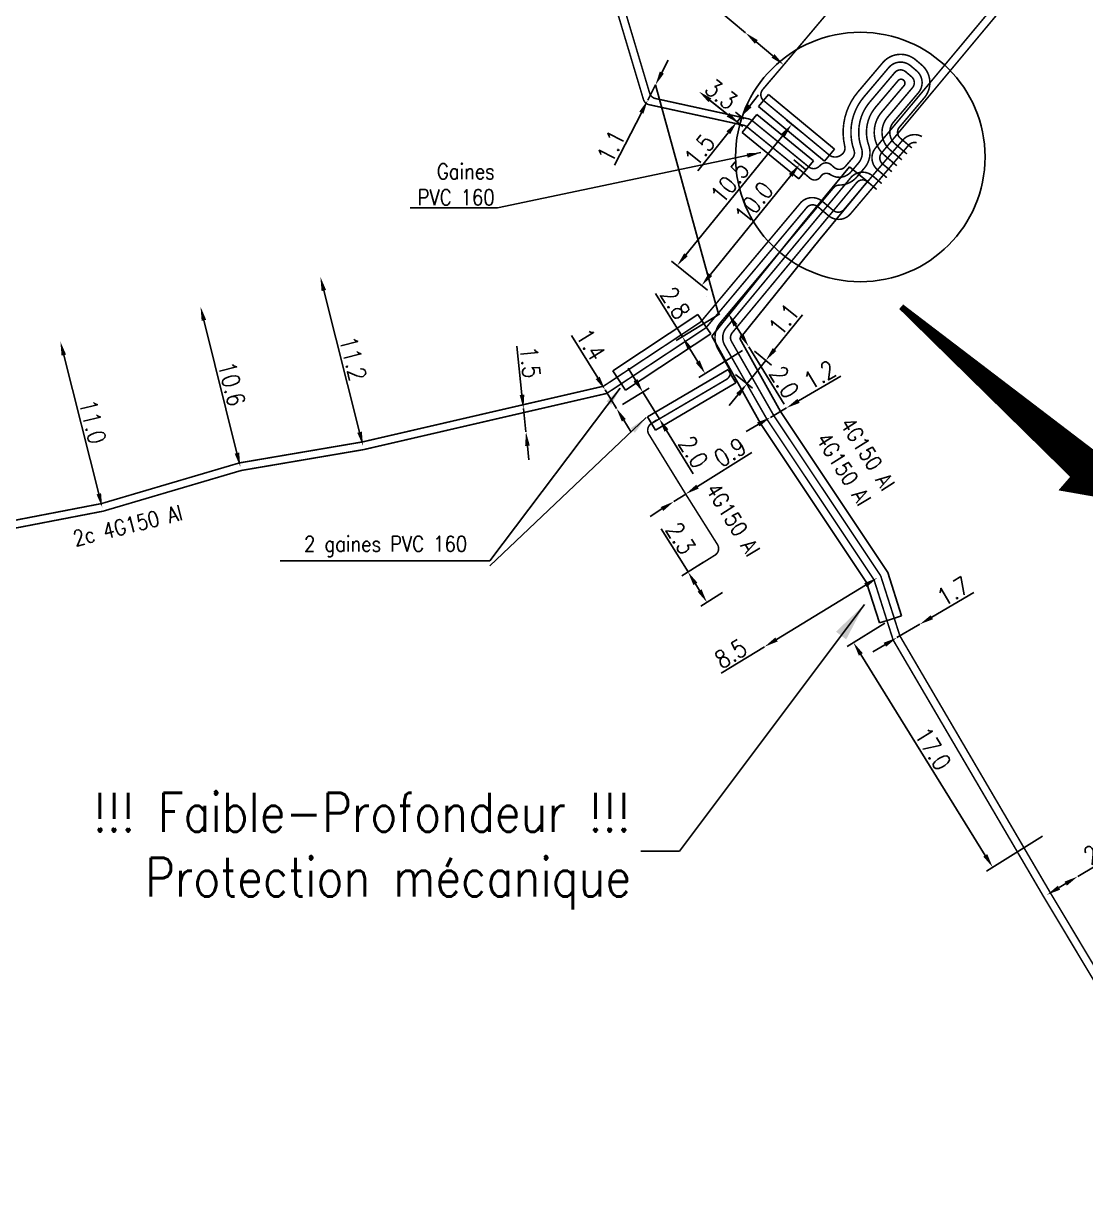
# Model space of a CAD drawing. Header units: millimetres. Extents: x 184011 to 185000, y 128010 to 128993.
# Drawn here: x 184695.4 to 184763.7, y 128281.6 to 128356.3 of the extents above; entities that cross this region are included whole.
import ezdxf
from ezdxf.enums import TextEntityAlignment as Align

# ---------------------------------------------------------------- set-up
doc = ezdxf.new("R2010")
doc.units = ezdxf.units.MM
doc.header["$PDMODE"] = 34
doc.linetypes.add('B_ST_Al', pattern=[2000, 1000, 1000])
doc.layers.get('DEFPOINTS').update_dxf_attribs({"linetype": 'CONTINUOUS'})
for name, color, linetype in [('B_100', 3, 'CONTINUOUS'), ('B_110', 1, 'CONTINUOUS'), ('B_400', 7, 'CONTINUOUS'), ('B_420', 7, 'CONTINUOUS'), ('B_900', 7, 'CONTINUOUS')]:
    doc.layers.add(name, color=color, linetype=linetype)
doc.styles.get("Standard").update_dxf_attribs({"font": 'romans.shx', "width": 0.85})
doc.dimstyles.get("Standard").update_dxf_attribs({"dimtxt": 1.5, "dimasz": 1.2, "dimexe": 0.625, "dimexo": 0.625, "dimgap": 0.25, "dimtad": 1, "dimdec": 1, "dimzin": 0, "dimdsep": 46, "dimtxsty": 'Standard', "dimcen": -0.5, "dimadec": 0, "dimazin": 0, "dimtfac": 1, "dimtdec": 1, "dimtmove": 0, "dimatfit": 3, "dimfxl": 0, "dimtolj": 1, "dimtzin": 0, "dimarcsym": 0})

# ---------------------------------------------------------------- blocks, each defined once
blk = doc.blocks.new('*D0')
at = {"layer": 'B_110', "color": 0, "linetype": 'Continuous', "lineweight": -2, "transparency": 16777216}
for p, q in [((184735.607, 128352.237), (184735.607, 128352.237)), ((184736.059, 128352.362), (184739.769, 128338.865)), ((184739.317, 128338.74), (184739.317, 128338.74)), ((184739.769, 128338.865), (184740.107, 128337.635))]:
    blk.add_line(p, q, dxfattribs=at)
at = {"layer": 'DEFPOINTS', "color": 0, "linetype": 'Continuous', "transparency": 16777216}
for p in [(184736.059, 128352.362), (184739.769, 128338.865), (184739.769, 128338.865)]:
    blk.add_point(p, dxfattribs=at)
blk = doc.blocks.new('_None')
blk = doc.blocks.new('*D1')
at = {"layer": 'B_100', "color": 0, "linetype": 'Continuous', "lineweight": -2, "transparency": 16777216}
blk.add_line((184740.732, 128350.446), (184739.558, 128351.381), dxfattribs=at)
at = {"layer": 'B_100', "color": 0, "linetype": 'Continuous', "transparency": 16777216}
for points in [[(184739.652, 128351.498), (184739.465, 128351.263), (184738.854, 128351.941)], [(184740.825, 128350.564), (184740.638, 128350.329), (184741.436, 128349.886)]]:
    blk.add_solid(points, dxfattribs=at)
at = {"layer": 'DEFPOINTS', "color": 0, "linetype": 'Continuous', "transparency": 16777216}
for p in [(184738.854, 128351.941), (184738.854, 128351.941), (184741.436, 128349.886)]:
    blk.add_point(p, dxfattribs=at)
at = {"layer": 'B_100', "color": 0, "linetype": 'Continuous', "transparency": 16777216, "insert": (184740.278, 128351.766), "char_height": 1.125, "attachment_point": 5, "rotation": 321.46724}
blk.add_mtext('\\A1;3.3', dxfattribs=at)
blk = doc.blocks.new('*D2')
at = {"layer": 'B_110', "color": 0, "linetype": 'Continuous', "lineweight": -2, "transparency": 16777216}
for p, q in [((184741.854, 128355.711), (184738.81, 128358.268)), ((184743.615, 128354.232), (184742.543, 128355.132))]:
    blk.add_line(p, q, dxfattribs=at)
at = {"layer": 'B_110', "color": 0, "linetype": 'Continuous', "transparency": 16777216}
for points in [[(184742.639, 128355.247), (184742.446, 128355.018), (184741.854, 128355.711)], [(184743.711, 128354.347), (184743.518, 128354.117), (184744.304, 128353.653)]]:
    blk.add_solid(points, dxfattribs=at)
at = {"layer": 'DEFPOINTS', "color": 0, "linetype": 'Continuous', "transparency": 16777216}
for p in [(184741.854, 128355.711), (184741.854, 128355.711), (184744.304, 128353.653)]:
    blk.add_point(p, dxfattribs=at)
at = {"layer": 'B_110', "color": 0, "linetype": 'Continuous', "transparency": 16777216, "insert": (184740.203, 128358.077), "char_height": 1.125, "attachment_point": 5, "rotation": 319.96776}
blk.add_mtext('\\A1;3.2', dxfattribs=at)
blk = doc.blocks.new('*D3')
at = {"layer": 'B_100', "color": 0, "linetype": 'Continuous', "lineweight": -2, "transparency": 16777216}
for p, q in [((184739.221, 128351.649), (184741.669, 128349.701)), ((184742.121, 128351.023), (184742.681, 128351.727)), ((184741.738, 128350.178), (184741.194, 128350.611)), ((184741.561, 128350.319), (184741.302, 128349.993)), ((184740.742, 128349.289), (184738.786, 128346.83))]:
    blk.add_line(p, q, dxfattribs=at)
at = {"layer": 'B_100', "color": 0, "linetype": 'Continuous', "transparency": 16777216}
for points in [[(184742.004, 128351.117), (184742.239, 128350.93), (184741.561, 128350.319)], [(184740.624, 128349.382), (184740.859, 128349.196), (184741.302, 128349.993)]]:
    blk.add_solid(points, dxfattribs=at)
at = {"layer": 'DEFPOINTS', "color": 0, "linetype": 'Continuous', "transparency": 16777216}
for p in [(184738.854, 128351.941), (184741.302, 128349.993), (184742.105, 128349.886)]:
    blk.add_point(p, dxfattribs=at)
at = {"layer": 'B_100', "color": 0, "linetype": 'Continuous', "transparency": 16777216, "insert": (184738.896, 128348.174), "char_height": 1.125, "attachment_point": 5, "rotation": 51.49672}
blk.add_mtext('\\A1;1.5', dxfattribs=at)
blk = doc.blocks.new('*D4')
at = {"layer": 'B_100', "color": 0, "linetype": 'Continuous', "lineweight": -2, "transparency": 16777216}
for p, q in [((184745.712, 128346.928), (184744.959, 128347.538)), ((184744.757, 128346.543), (184739.592, 128340.166)), ((184739.405, 128339.16), (184738.662, 128339.761))]:
    blk.add_line(p, q, dxfattribs=at)
at = {"layer": 'B_100', "color": 0, "linetype": 'Continuous', "transparency": 16777216}
for points in [[(184744.64, 128346.638), (184744.873, 128346.449), (184745.323, 128347.243)], [(184739.476, 128340.26), (184739.709, 128340.071), (184739.026, 128339.466)]]:
    blk.add_solid(points, dxfattribs=at)
at = {"layer": 'DEFPOINTS', "color": 0, "linetype": 'Continuous', "transparency": 16777216}
for p in [(184746.077, 128346.633), (184739.026, 128339.466), (184739.769, 128338.865)]:
    blk.add_point(p, dxfattribs=at)
at = {"layer": 'B_100', "color": 0, "linetype": 'Continuous', "transparency": 16777216, "insert": (184742.385, 128344.806), "char_height": 1.125, "attachment_point": 5, "rotation": 50.99971}
blk.add_mtext('\\A1;10.0', dxfattribs=at)
blk = doc.blocks.new('*D5')
at = {"layer": 'B_110', "color": 0, "linetype": 'Continuous', "lineweight": -2, "transparency": 16777216}
for p, q in [((184745.532, 128349.259), (184744.465, 128350.126)), ((184744.262, 128349.132), (184738.02, 128341.444)), ((184739.405, 128339.16), (184737.088, 128341.041))]:
    blk.add_line(p, q, dxfattribs=at)
at = {"layer": 'B_110', "color": 0, "linetype": 'Continuous', "transparency": 16777216}
for points in [[(184744.145, 128349.227), (184744.378, 128349.037), (184744.829, 128349.831)], [(184737.903, 128341.539), (184738.136, 128341.35), (184737.452, 128340.746)]]:
    blk.add_solid(points, dxfattribs=at)
at = {"layer": 'DEFPOINTS', "color": 0, "linetype": 'Continuous', "transparency": 16777216}
for p in [(184745.896, 128348.964), (184737.452, 128340.746), (184739.769, 128338.865)]:
    blk.add_point(p, dxfattribs=at)
at = {"layer": 'B_110', "color": 0, "linetype": 'Continuous', "transparency": 16777216, "insert": (184740.839, 128346.107), "char_height": 1.125, "attachment_point": 5, "rotation": 50.92438}
blk.add_mtext('\\A1;10.5', dxfattribs=at)
blk = doc.blocks.new('*D44')
at = {"layer": 'B_100', "color": 0, "linetype": 'Continuous', "lineweight": -2, "transparency": 16777216}
for p, q in [((184736.468, 128353.163), (184736.877, 128353.965)), ((184736.059, 128352.362), (184735.559, 128351.382)), ((184735.15, 128350.58), (184733.424, 128347.198))]:
    blk.add_line(p, q, dxfattribs=at)
at = {"layer": 'B_100', "color": 0, "linetype": 'Continuous', "transparency": 16777216}
for points in [[(184736.334, 128353.231), (184736.601, 128353.095), (184736.059, 128352.362)], [(184735.016, 128350.648), (184735.283, 128350.512), (184735.559, 128351.382)]]:
    blk.add_solid(points, dxfattribs=at)
at = {"layer": 'DEFPOINTS', "color": 0, "linetype": 'Continuous', "transparency": 16777216}
for p in [(184736.059, 128352.362), (184736.059, 128352.362), (184735.559, 128351.382)]:
    blk.add_point(p, dxfattribs=at)
at = {"layer": 'B_100', "color": 0, "linetype": 'Continuous', "transparency": 16777216, "insert": (184733.203, 128348.416), "char_height": 1.125, "attachment_point": 5, "rotation": 62.96771}
blk.add_mtext('\\A1;1.1', dxfattribs=at)
blk = doc.blocks.new('*D132')
at = {"layer": 'B_110', "color": 0, "linetype": 'Continuous', "lineweight": -2, "transparency": 16777216}
for p, q in [((184734.773, 128333.374), (184734.301, 128334.14)), ((184733.948, 128331.808), (184735.644, 128332.853)), ((184735.245, 128332.607), (184736.294, 128330.904)), ((184736.128, 128330.802), (184735.895, 128330.659)), ((184736.766, 128330.138), (184738.485, 128327.347))]:
    blk.add_line(p, q, dxfattribs=at)
at = {"layer": 'B_110', "color": 0, "linetype": 'Continuous', "transparency": 16777216}
for points in [[(184734.901, 128333.452), (184734.645, 128333.295), (184735.245, 128332.607)], [(184736.893, 128330.217), (184736.638, 128330.059), (184736.294, 128330.904)]]:
    blk.add_solid(points, dxfattribs=at)
at = {"layer": 'DEFPOINTS', "color": 0, "linetype": 'Continuous', "transparency": 16777216}
for p in [(184735.245, 128332.607), (184733.549, 128331.563), (184736.527, 128331.048)]:
    blk.add_point(p, dxfattribs=at)
at = {"layer": 'B_110', "color": 0, "linetype": 'Continuous', "transparency": 16777216, "insert": (184738.5, 128328.752), "char_height": 1.125, "attachment_point": 5, "rotation": 301.62932}
blk.add_mtext('\\A1;2.0', dxfattribs=at)
blk = doc.blocks.new('*D133')
at = {"layer": 'B_110', "color": 0, "linetype": 'Continuous', "lineweight": -2, "transparency": 16777216}
for p, q in [((184738.762, 128326.531), (184742.246, 128328.726)), ((184737.239, 128325.571), (184738, 128326.051)), ((184736.477, 128325.092), (184735.716, 128324.612))]:
    blk.add_line(p, q, dxfattribs=at)
at = {"layer": 'B_110', "color": 0, "linetype": 'Continuous', "transparency": 16777216}
for points in [[(184738.682, 128326.658), (184738.842, 128326.404), (184738, 128326.051)], [(184736.397, 128325.218), (184736.557, 128324.965), (184737.239, 128325.571)]]:
    blk.add_solid(points, dxfattribs=at)
at = {"layer": 'DEFPOINTS', "color": 0, "linetype": 'Continuous', "transparency": 16777216}
for p in [(184738, 128326.051), (184737.239, 128325.571), (184737.239, 128325.571)]:
    blk.add_point(p, dxfattribs=at)
at = {"layer": 'B_110', "color": 0, "linetype": 'Continuous', "transparency": 16777216, "insert": (184740.859, 128328.739), "char_height": 1.125, "attachment_point": 5, "rotation": 32.2157}
blk.add_mtext('\\A1;0.9', dxfattribs=at)
blk = doc.blocks.new('*D134')
at = {"layer": 'B_110', "color": 0, "linetype": 'Continuous', "lineweight": -2, "transparency": 16777216}
for p, q in [((184738.15, 128321.04), (184736.415, 128323.822)), ((184739.148, 128321.663), (184737.752, 128320.792)), ((184738.89, 128319.853), (184738.626, 128320.277)), ((184740.374, 128319.717), (184738.969, 128318.841))]:
    blk.add_line(p, q, dxfattribs=at)
at = {"layer": 'B_110', "color": 0, "linetype": 'Continuous', "transparency": 16777216}
for points in [[(184738.753, 128320.356), (184738.498, 128320.197), (184738.15, 128321.04)], [(184739.018, 128319.932), (184738.763, 128319.773), (184739.367, 128319.089)]]:
    blk.add_solid(points, dxfattribs=at)
at = {"layer": 'DEFPOINTS', "color": 0, "linetype": 'Continuous', "transparency": 16777216}
for p in [(184739.545, 128321.911), (184740.772, 128319.965), (184739.367, 128319.089)]:
    blk.add_point(p, dxfattribs=at)
at = {"layer": 'B_110', "color": 0, "linetype": 'Continuous', "transparency": 16777216, "insert": (184737.68, 128323.21), "char_height": 1.125, "attachment_point": 5, "rotation": 301.94738}
blk.add_mtext('\\A1;2.3', dxfattribs=at)
blk = doc.blocks.new('*D136')
at = {"layer": 'B_110', "color": 0, "linetype": 'Continuous', "lineweight": -2, "transparency": 16777216}
for p, q in [((184741.207, 128336.906), (184741.582, 128336.297)), ((184742.054, 128335.531), (184744.324, 128331.844))]:
    blk.add_line(p, q, dxfattribs=at)
at = {"layer": 'B_110', "color": 0, "linetype": 'Continuous', "transparency": 16777216}
for points in [[(184741.335, 128336.985), (184741.079, 128336.828), (184740.735, 128337.673)], [(184741.71, 128336.376), (184741.455, 128336.218), (184742.054, 128335.531)]]:
    blk.add_solid(points, dxfattribs=at)
at = {"layer": 'DEFPOINTS', "color": 0, "linetype": 'Continuous', "transparency": 16777216}
for p in [(184740.735, 128337.673), (184742.054, 128335.531), (184742.054, 128335.531)]:
    blk.add_point(p, dxfattribs=at)
at = {"layer": 'B_110', "color": 0, "linetype": 'Continuous', "transparency": 16777216, "insert": (184744.339, 128333.25), "char_height": 1.125, "attachment_point": 5, "rotation": 301.62645}
blk.add_mtext('\\A1;2.0', dxfattribs=at)
blk = doc.blocks.new('*D161')
at = {"layer": 'B_110', "color": 0, "linetype": 'Continuous', "lineweight": -2, "transparency": 16777216}
for p, q in [((184737.791, 128336.165), (184736.068, 128338.955)), ((184740.2, 128337.653), (184737.392, 128335.919)), ((184738.779, 128334.566), (184738.264, 128335.4)), ((184741.655, 128335.284), (184738.853, 128333.554))]:
    blk.add_line(p, q, dxfattribs=at)
at = {"layer": 'B_110', "color": 0, "linetype": 'Continuous', "transparency": 16777216}
for points in [[(184738.391, 128335.478), (184738.136, 128335.321), (184737.791, 128336.165)], [(184738.906, 128334.645), (184738.651, 128334.487), (184739.252, 128333.8)]]:
    blk.add_solid(points, dxfattribs=at)
at = {"layer": 'DEFPOINTS', "color": 0, "linetype": 'Continuous', "transparency": 16777216}
for p in [(184740.599, 128337.9), (184742.054, 128335.531), (184739.252, 128333.8)]:
    blk.add_point(p, dxfattribs=at)
at = {"layer": 'B_110', "color": 0, "linetype": 'Continuous', "transparency": 16777216, "insert": (184737.331, 128338.337), "char_height": 1.125, "attachment_point": 5, "rotation": 301.69664}
blk.add_mtext('\\A1;2.8', dxfattribs=at)
blk = doc.blocks.new('*D162')
at = {"layer": 'B_110', "color": 0, "linetype": 'Continuous', "lineweight": -2, "transparency": 16777216}
for p, q in [((184732.343, 128333.521), (184730.663, 128336.247)), ((184733.549, 128331.563), (184732.815, 128332.755)), ((184734.021, 128330.796), (184734.493, 128330.03))]:
    blk.add_line(p, q, dxfattribs=at)
at = {"layer": 'B_110', "color": 0, "linetype": 'Continuous', "transparency": 16777216}
for points in [[(184732.47, 128333.6), (184732.215, 128333.442), (184732.815, 128332.755)], [(184734.148, 128330.875), (184733.893, 128330.718), (184733.549, 128331.563)]]:
    blk.add_solid(points, dxfattribs=at)
at = {"layer": 'DEFPOINTS', "color": 0, "linetype": 'Continuous', "transparency": 16777216}
for p in [(184732.815, 128332.755), (184733.549, 128331.563), (184733.549, 128331.563)]:
    blk.add_point(p, dxfattribs=at)
at = {"layer": 'B_110', "color": 0, "linetype": 'Continuous', "transparency": 16777216, "insert": (184731.902, 128335.667), "char_height": 1.125, "attachment_point": 5, "rotation": 301.62932}
blk.add_mtext('\\A1;1.4', dxfattribs=at)
blk = doc.blocks.new('*D163')
at = {"layer": 'B_110', "color": 0, "linetype": 'Continuous', "lineweight": -2, "transparency": 16777216}
for p, q in [((184727.474, 128332.44), (184727.14, 128335.564)), ((184727.729, 128330.054), (184727.57, 128331.545)), ((184727.825, 128329.159), (184727.921, 128328.264))]:
    blk.add_line(p, q, dxfattribs=at)
at = {"layer": 'B_110', "color": 0, "linetype": 'Continuous', "transparency": 16777216}
for points in [[(184727.623, 128332.456), (184727.325, 128332.424), (184727.57, 128331.545)], [(184727.974, 128329.175), (184727.676, 128329.143), (184727.729, 128330.054)]]:
    blk.add_solid(points, dxfattribs=at)
at = {"layer": 'DEFPOINTS', "color": 0, "linetype": 'Continuous', "transparency": 16777216}
for p in [(184727.57, 128331.545), (184727.729, 128330.054), (184727.729, 128330.054)]:
    blk.add_point(p, dxfattribs=at)
at = {"layer": 'B_110', "color": 0, "linetype": 'Continuous', "transparency": 16777216, "insert": (184728.005, 128334.529), "char_height": 1.125, "attachment_point": 5, "rotation": 276.10074}
blk.add_mtext('\\A1;1.5', dxfattribs=at)
blk = doc.blocks.new('*D164')
at = {"layer": 'B_110', "color": 0, "linetype": 'Continuous', "lineweight": -2, "transparency": 16777216}
blk.add_line((184717.031, 128330.03), (184714.73, 128339.144), dxfattribs=at)
at = {"layer": 'B_110', "color": 0, "linetype": 'Continuous', "transparency": 16777216}
for points in [[(184714.875, 128339.18), (184714.584, 128339.107), (184714.509, 128340.016)], [(184717.176, 128330.066), (184716.885, 128329.993), (184717.251, 128329.157)]]:
    blk.add_solid(points, dxfattribs=at)
at = {"layer": 'DEFPOINTS', "color": 0, "linetype": 'Continuous', "transparency": 16777216}
for p in [(184714.509, 128340.016), (184714.509, 128340.016), (184717.251, 128329.157)]:
    blk.add_point(p, dxfattribs=at)
at = {"layer": 'B_110', "color": 0, "linetype": 'Continuous', "transparency": 16777216, "insert": (184716.608, 128334.77), "char_height": 1.125, "attachment_point": 5, "rotation": 284.16937}
blk.add_mtext('\\A1;11.2', dxfattribs=at)
blk = doc.blocks.new('*D165')
at = {"layer": 'B_110', "color": 0, "linetype": 'Continuous', "lineweight": -2, "transparency": 16777216}
blk.add_line((184709.143, 128328.686), (184707.019, 128337.226), dxfattribs=at)
at = {"layer": 'B_110', "color": 0, "linetype": 'Continuous', "transparency": 16777216}
for points in [[(184707.165, 128337.262), (184706.874, 128337.189), (184706.802, 128338.099)], [(184709.288, 128328.722), (184708.997, 128328.649), (184709.36, 128327.812)]]:
    blk.add_solid(points, dxfattribs=at)
at = {"layer": 'DEFPOINTS', "color": 0, "linetype": 'Continuous', "transparency": 16777216}
for p in [(184706.802, 128338.099), (184706.802, 128338.099), (184709.36, 128327.812)]:
    blk.add_point(p, dxfattribs=at)
at = {"layer": 'B_110', "color": 0, "linetype": 'Continuous', "transparency": 16777216, "insert": (184708.809, 128333.137), "char_height": 1.125, "attachment_point": 5, "rotation": 283.96148}
blk.add_mtext('\\A1;10.6', dxfattribs=at)
blk = doc.blocks.new('*D166')
at = {"layer": 'B_110', "color": 0, "linetype": 'Continuous', "lineweight": -2, "transparency": 16777216}
blk.add_line((184700.26, 128326.066), (184698.01, 128334.987), dxfattribs=at)
at = {"layer": 'B_110', "color": 0, "linetype": 'Continuous', "transparency": 16777216}
for points in [[(184698.155, 128335.024), (184697.864, 128334.95), (184697.79, 128335.86)], [(184700.405, 128326.103), (184700.115, 128326.03), (184700.48, 128325.194)]]:
    blk.add_solid(points, dxfattribs=at)
at = {"layer": 'DEFPOINTS', "color": 0, "linetype": 'Continuous', "transparency": 16777216}
for p in [(184697.79, 128335.86), (184697.79, 128335.86), (184700.48, 128325.194)]:
    blk.add_point(p, dxfattribs=at)
at = {"layer": 'B_110', "color": 0, "linetype": 'Continuous', "transparency": 16777216, "insert": (184699.862, 128330.71), "char_height": 1.125, "attachment_point": 5, "rotation": 284.15811}
blk.add_mtext('\\A1;11.0', dxfattribs=at)
blk = doc.blocks.new('*D295')
at = {"layer": 'B_100', "color": 0, "linetype": 'Continuous', "lineweight": -2, "transparency": 16777216}
for p, q in [((184763.212, 128301.458), (184766.025, 128303.143)), ((184762.011, 128300.739), (184762.44, 128300.996))]:
    blk.add_line(p, q, dxfattribs=at)
at = {"layer": 'B_100', "color": 0, "linetype": 'Continuous', "transparency": 16777216}
for points in [[(184762.363, 128301.124), (184762.517, 128300.867), (184763.212, 128301.458)], [(184761.934, 128300.867), (184762.088, 128300.61), (184761.239, 128300.276)]]:
    blk.add_solid(points, dxfattribs=at)
at = {"layer": 'DEFPOINTS', "color": 0, "linetype": 'Continuous', "transparency": 16777216}
for p in [(184763.212, 128301.458), (184763.212, 128301.458), (184761.239, 128300.276)]:
    blk.add_point(p, dxfattribs=at)
at = {"layer": 'B_100', "color": 0, "linetype": 'Continuous', "transparency": 16777216, "insert": (184764.619, 128303.175), "char_height": 1.125, "attachment_point": 5, "rotation": 30.92583}
blk.add_mtext('\\A1;2.3', dxfattribs=at)
blk = doc.blocks.new('*D297')
at = {"layer": 'B_100', "color": 0, "linetype": 'Continuous', "lineweight": -2, "transparency": 16777216}
for p, q in [((184753.831, 128318.13), (184756.542, 128319.718)), ((184751.587, 128316.816), (184753.054, 128317.675)), ((184750.811, 128316.361), (184750.034, 128315.907))]:
    blk.add_line(p, q, dxfattribs=at)
at = {"layer": 'B_100', "color": 0, "linetype": 'Continuous', "transparency": 16777216}
for points in [[(184753.755, 128318.26), (184753.907, 128318.001), (184753.054, 128317.675)], [(184750.735, 128316.491), (184750.886, 128316.232), (184751.587, 128316.816)]]:
    blk.add_solid(points, dxfattribs=at)
at = {"layer": 'DEFPOINTS', "color": 0, "linetype": 'Continuous', "transparency": 16777216}
for p in [(184753.054, 128317.675), (184753.054, 128317.675), (184751.587, 128316.816)]:
    blk.add_point(p, dxfattribs=at)
at = {"layer": 'B_100', "color": 0, "linetype": 'Continuous', "transparency": 16777216, "insert": (184755.196, 128319.799), "char_height": 1.125, "attachment_point": 5, "rotation": 30.35623}
blk.add_mtext('\\A1;1.7', dxfattribs=at)
blk = doc.blocks.new('*D298')
at = {"layer": 'B_100', "color": 0, "linetype": 'Continuous', "lineweight": -2, "transparency": 16777216}
for p, q in [((184745.258, 128332.044), (184747.969, 128333.632)), ((184743.446, 128330.983), (184744.482, 128331.589)), ((184742.669, 128330.528), (184741.893, 128330.073))]:
    blk.add_line(p, q, dxfattribs=at)
at = {"layer": 'B_100', "color": 0, "linetype": 'Continuous', "transparency": 16777216}
for points in [[(184745.182, 128332.174), (184745.334, 128331.915), (184744.482, 128331.589)], [(184742.594, 128330.658), (184742.745, 128330.399), (184743.446, 128330.983)]]:
    blk.add_solid(points, dxfattribs=at)
at = {"layer": 'DEFPOINTS', "color": 0, "linetype": 'Continuous', "transparency": 16777216}
for p in [(184743.446, 128330.983), (184744.482, 128331.589), (184744.482, 128331.589)]:
    blk.add_point(p, dxfattribs=at)
at = {"layer": 'B_100', "color": 0, "linetype": 'Continuous', "transparency": 16777216, "insert": (184746.623, 128333.713), "char_height": 1.125, "attachment_point": 5, "rotation": 30.35623}
blk.add_mtext('\\A1;1.2', dxfattribs=at)
blk = doc.blocks.new('*D299')
at = {"layer": 'B_100', "color": 0, "linetype": 'Continuous', "lineweight": -2, "transparency": 16777216}
for p, q in [((184749.56, 128320.195), (184743.843, 128316.701)), ((184743.075, 128316.232), (184740.278, 128314.522))]:
    blk.add_line(p, q, dxfattribs=at)
at = {"layer": 'B_100', "color": 0, "linetype": 'Continuous', "transparency": 16777216}
for points in [[(184749.482, 128320.323), (184749.638, 128320.067), (184750.328, 128320.664)], [(184743.765, 128316.829), (184743.921, 128316.573), (184743.075, 128316.232)]]:
    blk.add_solid(points, dxfattribs=at)
at = {"layer": 'DEFPOINTS', "color": 0, "linetype": 'Continuous', "transparency": 16777216}
for p in [(184750.328, 128320.664), (184743.075, 128316.232), (184743.075, 128316.232)]:
    blk.add_point(p, dxfattribs=at)
at = {"layer": 'B_100', "color": 0, "linetype": 'Continuous', "transparency": 16777216, "insert": (184740.901, 128315.782), "char_height": 1.125, "attachment_point": 5, "rotation": 31.43168}
blk.add_mtext('\\A1;8.5', dxfattribs=at)
blk = doc.blocks.new('*D307')
at = {"layer": 'B_100', "color": 0, "linetype": 'Continuous', "lineweight": -2, "transparency": 16777216}
for p, q in [((184750.807, 128317.752), (184748.392, 128316.256)), ((184749.264, 128315.738), (184757.269, 128302.816)), ((184760.951, 128304.039), (184757.344, 128301.805))]:
    blk.add_line(p, q, dxfattribs=at)
at = {"layer": 'B_100', "color": 0, "linetype": 'Continuous', "transparency": 16777216}
for points in [[(184749.392, 128315.817), (184749.137, 128315.659), (184748.79, 128316.503)], [(184757.396, 128302.895), (184757.141, 128302.737), (184757.743, 128302.051)]]:
    blk.add_solid(points, dxfattribs=at)
at = {"layer": 'DEFPOINTS', "color": 0, "linetype": 'Continuous', "transparency": 16777216}
for p in [(184751.205, 128317.999), (184761.349, 128304.285), (184757.743, 128302.051)]:
    blk.add_point(p, dxfattribs=at)
at = {"layer": 'B_100', "color": 0, "linetype": 'Continuous', "transparency": 16777216, "insert": (184753.904, 128309.672), "char_height": 1.125, "attachment_point": 5, "rotation": 301.77816}
blk.add_mtext('\\A1;17.0', dxfattribs=at)
blk = doc.blocks.new('*D318')
at = {"layer": 'B_110', "color": 0, "linetype": 'Continuous', "lineweight": -2, "transparency": 16777216}
for p, q in [((184743.715, 128335.346), (184745.518, 128337.577)), ((184742.419, 128335.236), (184743.514, 128334.351)), ((184741.939, 128333.148), (184743.15, 128334.646)), ((184741.208, 128333.738), (184742.304, 128332.853)), ((184741.373, 128332.447), (184740.808, 128331.747))]:
    blk.add_line(p, q, dxfattribs=at)
at = {"layer": 'B_110', "color": 0, "linetype": 'Continuous', "transparency": 16777216}
for points in [[(184743.598, 128335.44), (184743.832, 128335.252), (184743.15, 128334.646)], [(184741.257, 128332.542), (184741.49, 128332.353), (184741.939, 128333.148)]]:
    blk.add_solid(points, dxfattribs=at)
at = {"layer": 'DEFPOINTS', "color": 0, "linetype": 'Continuous', "transparency": 16777216}
for p in [(184742.054, 128335.531), (184740.844, 128334.032), (184743.15, 128334.646)]:
    blk.add_point(p, dxfattribs=at)
at = {"layer": 'B_110', "color": 0, "linetype": 'Continuous', "transparency": 16777216, "insert": (184744.316, 128337.283), "char_height": 1.125, "attachment_point": 5, "rotation": 51.06502}
blk.add_mtext('\\A1;1.1', dxfattribs=at)

msp = doc.modelspace()

# ---------------------------------------------------------------- linework, layer by layer
at = {"layer": 'B_100', "linetype": 'B_ST_Al', "const_width": 0.1}
for points in [[(184751.255, 128346.785), (184750.661, 128347.288, -0.412088), (184750.6, 128347.99), (184759.973, 128359.232), (184768.639, 128369.517), (184777.822, 128381.1, -0.322473), (184778.384, 128381.26)], [(184751.901, 128347.548), (184751.158, 128348.178, -0.414214), (184750.982, 128350.292), (184752.586, 128352.187, 0.414214), (184752.527, 128352.892), (184752.146, 128353.215, 0.414214), (184751.441, 128353.156), (184749.837, 128351.261, 0.266268), (184749.297, 128348.326, -0.266268), (184749.117, 128347.348), (184748.636, 128346.779, -0.418052), (184747.217, 128346.67), (184747.34, 128346.563, 0.491272), (184746.673, 128346.461), (184746.673, 128346.461), (184746.673, 128346.461), (184746.673, 128346.461, -0.459232), (184746.004, 128346.357), (184745.737, 128346.585), (184741.941, 128349.671, 0.117571), (184741.731, 128349.771), (184735.61, 128351.103, -0.248521), (184735.282, 128351.437), (184733.271, 128358.165)], [(184733.751, 128358.306), (184735.685, 128351.834, 0.248521), (184736.014, 128351.5), (184742.054, 128350.181, -0.118135), (184742.264, 128350.079), (184745.849, 128347.147), (184745.903, 128347.101, 0.386223), (184746.58, 128347.124), (184746.58, 128347.124), (184746.58, 128347.124), (184746.692, 128347.224, -0.380716), (184747.357, 128347.23), (184747.551, 128347.059, 0.419364), (184748.263, 128347.112), (184748.736, 128347.671, 0.266268), (184748.826, 128348.16, -0.266268), (184749.455, 128351.584), (184751.059, 128353.479, -0.414214), (184752.469, 128353.597), (184752.85, 128353.274, -0.414214), (184752.968, 128351.864), (184751.363, 128349.969, 0.414214), (184751.481, 128348.559), (184752.224, 128347.93)], [(184774.227, 128277.294), (184767, 128288.766, -0.077524), (184766.939, 128288.908), (184765.913, 128292.882, 0.071897), (184765.802, 128293.146), (184761.454, 128300.404), (184751.805, 128316.88, -0.055206), (184751.76, 128316.98), (184751.413, 128318.066), (184750.563, 128320.728, 0.069477), (184750.503, 128320.853), (184743.662, 128331.109), (184740.95, 128335.865, -0.313685), (184741.001, 128336.433), (184746.262, 128342.783), (184748.99, 128346.075, -0.417193), (184749.698, 128346.138), (184750.287, 128345.64)]]:
    msp.add_lwpolyline(points, format="xyb", dxfattribs=at)
at = {"layer": 'B_110', "linetype": 'B_ST_Al', "const_width": 0.1}
for points in [[(184750.933, 128346.403), (184750.335, 128346.909, -0.412138), (184750.213, 128348.313), (184759.591, 128359.554), (184768.249, 128369.83), (184779.524, 128384.051), (184790.258, 128397.189), (184791.472, 128398.72, -0.257951), (184791.918, 128398.907), (184792.476, 128398.841), (184794.172, 128398.666), (184801.311, 128397.933)], [(184748.86, 128359.058), (184744.304, 128353.653), (184742.951, 128352.065, 0.416265), (184743.013, 128351.358), (184747.243, 128347.846, 0.31025), (184747.956, 128347.832), (184748.042, 128347.896, 0.299577), (184748.232, 128348.412, -0.237303), (184749.073, 128351.907), (184750.678, 128353.802, -0.414214), (184752.792, 128353.978), (184753.173, 128353.655, -0.414214), (184753.349, 128351.541), (184751.745, 128349.646, 0.414214), (184751.804, 128348.941), (184752.547, 128348.312)], [(184751.578, 128347.167), (184750.835, 128347.796, -0.414214), (184750.6, 128350.615), (184752.042, 128352.319, 0.412881), (184752.013, 128352.672), (184752.013, 128352.672, 0.414214), (184751.661, 128352.643), (184750.218, 128350.938, 0.266268), (184749.769, 128348.492, -0.265436), (184749.502, 128347.029), (184749.018, 128346.456, -0.218854), (184747.883, 128345.925, 0.220076), (184747.503, 128345.746), (184740.735, 128337.673), (184740.235, 128337.076, 0.313685), (184740.082, 128335.369), (184740.844, 128334.032), (184740.844, 128334.032, -0.107845), (184740.869, 128333.814, -0.235685), (184740.623, 128333.424), (184735.804, 128330.59, 0.420242), (184735.632, 128329.897), (184738, 128326.051), (184740.042, 128322.81, -0.420361), (184739.88, 128322.12), (184738.815, 128321.456)], [(184753.195, 128349.047, 0.354839), (184751.956, 128348.813), (184748.185, 128344.357, -0.412827), (184747.482, 128344.297), (184746.781, 128344.885, 0.414214), (184745.372, 128344.761), (184739.042, 128337.21), (184739.015, 128337.177, -0.072419), (184738.908, 128337.081), (184733.589, 128333.566), (184732.714, 128332.988), (184727.514, 128331.789), (184717.202, 128329.402), (184709.303, 128328.056), (184700.421, 128325.437), (184687.375, 128322.921)], [(184752.855, 128348.648, 0.293659), (184752.338, 128348.49), (184748.598, 128344.071, -0.412826), (184747.192, 128343.95), (184746.49, 128344.538, 0.414214), (184745.786, 128344.476), (184739.398, 128336.856, -0.026169), (184739.327, 128336.779, -0.046163), (184739.183, 128336.664), (184733.864, 128333.149), (184732.915, 128332.521), (184727.626, 128331.302), (184717.3, 128328.912), (184709.416, 128327.568), (184700.539, 128324.951), (184687.472, 128322.431)], [(184750.61, 128346.022), (184750.025, 128346.516, 0.267698), (184749.042, 128346.694, 0.134439), (184748.609, 128346.391), (184745.883, 128343.104), (184740.618, 128336.754, 0.313725), (184740.515, 128335.616), (184743.231, 128330.857), (184750.075, 128320.593, -0.070338), (184750.136, 128320.467), (184750.945, 128317.916), (184751.323, 128316.725, 0.055769), (184751.368, 128316.623), (184761.024, 128300.149), (184765.375, 128292.887, -0.070664), (184765.429, 128292.758), (184766.492, 128288.723, 0.076267), (184766.613, 128288.445), (184773.804, 128277.028)]]:
    msp.add_lwpolyline(points, format="xyb", dxfattribs=at)
at = {"layer": 'B_400', "color": 7, "linetype": 'CONTINUOUS'}
for p, q in [((184742.694, 128350.974), (184743.013, 128351.358)), ((184743.333, 128351.743), (184743.013, 128351.358)), ((184743.333, 128351.743), (184747.562, 128348.23)), ((184742.58, 128350.466), (184742.105, 128349.886)), ((184742.58, 128350.466), (184746.22, 128347.488)), ((184742.694, 128350.974), (184746.923, 128347.461)), ((184741.63, 128349.305), (184742.105, 128349.886)), ((184741.63, 128349.305), (184745.27, 128346.327)), ((184747.562, 128348.23), (184747.243, 128347.846)), ((184746.22, 128347.488), (184745.745, 128346.908)), ((184746.923, 128347.461), (184747.243, 128347.846)), ((184745.27, 128346.327), (184745.745, 128346.908)), ((184738.785, 128337.6), (184733.313, 128333.983)), ((184738.785, 128337.6), (184739.198, 128336.974)), ((184739.612, 128336.348), (184739.198, 128336.974)), ((184739.612, 128336.348), (184734.14, 128332.732)), ((184733.313, 128333.983), (184733.727, 128333.357)), ((184740.723, 128334.062), (184735.55, 128331.021)), ((184740.723, 128334.062), (184740.976, 128333.631)), ((184734.14, 128332.732), (184733.727, 128333.357)), ((184741.23, 128333.2), (184736.057, 128330.159)), ((184741.23, 128333.2), (184740.976, 128333.631)), ((184735.55, 128331.021), (184735.804, 128330.59)), ((184736.057, 128330.159), (184735.804, 128330.59))]:
    msp.add_line(p, q, dxfattribs=at)
at = {"layer": 'B_420', "color": 7, "linetype": 'CONTINUOUS'}
for p, q in [((184748.543, 128347.102), (184745.49, 128343.418)), ((184748.543, 128347.102), (184749.12, 128346.623)), ((184749.698, 128346.145), (184749.12, 128346.623)), ((184749.698, 128346.145), (184746.651, 128342.468)), ((184745.49, 128343.418), (184739.683, 128336.215)), ((184746.651, 128342.468), (184741.485, 128336.06)), ((184739.683, 128336.215), (184742.807, 128330.588)), ((184741.485, 128336.06), (184744.089, 128331.37)), ((184744.089, 128331.37), (184750.992, 128321.012)), ((184742.807, 128330.588), (184749.628, 128320.354)), ((184750.992, 128321.012), (184751.889, 128318.219)), ((184749.628, 128320.354), (184750.461, 128317.76)), ((184751.889, 128318.219), (184751.175, 128317.99)), ((184750.461, 128317.76), (184751.175, 128317.99))]:
    msp.add_line(p, q, dxfattribs=at)
at = {"layer": 'B_900', "color": 254, "linetype": 'Continuous', "flags": 128}
msp.add_lwpolyline([(184751.86, 128338.102, 0.384, 2.306, 0), (184763.479, 128328.033, 2.306, 0, 0), (184766.384, 128325.516, 0, 4.612, 0), (184763.479, 128328.033, 4.612, 4.612, 0)], format="xyseb", dxfattribs=at)
at = {"layer": 'B_900'}
msp.add_circle((184749.228, 128347.731), 8.023, dxfattribs=at)

# ---------------------------------------------------------------- texts
at = {"layer": 'B_100', "linetype": 'B_ST_Al', "width": 0.85}
msp.add_text('4G150 Al', height=1, rotation=302.24819, dxfattribs=at).set_placement((184749.705, 128328.631), align=Align.MIDDLE)
at = {"layer": 'B_110', "linetype": 'B_ST_Al', "width": 0.85}
for s, rotation, p in [('4G150 Al', 302.2484, (184748.166, 128327.654)), ('2c 4G150 Al', 13.88405, (184702.119, 128324.029))]:
    msp.add_text(s, height=1, rotation=rotation, dxfattribs=at).set_placement(p, align=Align.MIDDLE)
at = {"layer": 'B_110', "linetype": 'B_ST_Al', "insert": (184739.682, 128326.621), "char_height": 1, "attachment_point": 4, "rotation": 301.69181}
msp.add_mtext('\\A1;4G150 Al', dxfattribs=at)
at = {"layer": 'B_400', "linetype": 'Continuous', "insert": (184725.718, 128345.971), "char_height": 1, "attachment_point": 6}
msp.add_mtext('Gaines\\PPVC 160', dxfattribs=at)
at = {"layer": 'B_400', "insert": (184723.948, 128322.683), "char_height": 1, "attachment_point": 6}
msp.add_mtext('2 gaines PVC 160', dxfattribs=at)
at = {"layer": 'B_420', "insert": (184734.483, 128303.079), "char_height": 2.5, "attachment_point": 6}
msp.add_mtext('!!! Faible-Profondeur !!!\\PProtection mécanique', dxfattribs=at)

# ---------------------------------------------------------------- dimensions: what is measured, and where the dimension line sits
at = {"layer": 'B_100', "linetype": 'Continuous'}
for base, p1, p2, angle, picture, middle, dimtype in [((184736.059, 128352.362), (184735.559, 128351.382), (184736.059, 128352.362), 62.96771, '*D44', (184733.871, 128348.075), 161), ((184738.854, 128351.941), (184741.436, 128349.886), (184738.854, 128351.941), 321.46724, '*D1', (184739.811, 128351.179), 160), ((184739.026, 128339.466), (184746.077, 128346.633), (184739.769, 128338.865), 50.99971, '*D4', (184742.968, 128344.334), 160), ((184744.482, 128331.589), (184743.446, 128330.983), (184744.482, 128331.589), 210.35623, '*D298', (184747.002, 128333.066), 160), ((184743.075, 128316.232), (184750.328, 128320.664), (184743.075, 128316.232), 31.43168, '*D299', (184741.292, 128315.142), 160), ((184753.054, 128317.675), (184751.587, 128316.816), (184753.054, 128317.675), 210.35623, '*D297', (184755.575, 128319.152), 160), ((184757.743, 128302.051), (184751.205, 128317.999), (184761.349, 128304.285), 121.77816, '*D307', (184753.266, 128309.277), 160), ((184763.212, 128301.458), (184761.239, 128300.276), (184763.212, 128301.458), 210.92583, '*D295', (184765.005, 128302.532), 160)]:
    dim = msp.add_linear_dim(base=base, p1=p1, p2=p2, angle=angle, dimstyle='Standard', override={"dimscale": 0.75}, dxfattribs=at)
    dim.commit()
    dim.dimension.update_dxf_attribs({"geometry": picture, "text_midpoint": middle, "dimtype": dimtype})
dim = msp.add_linear_dim(base=(184741.302, 128349.993), p1=(184742.105, 128349.886), p2=(184738.854, 128351.941), angle=51.49672, text='1.5', dimstyle='Standard', override={"dimscale": 0.75}, dxfattribs=at)
dim.commit()
dim.dimension.update_dxf_attribs({"geometry": '*D3', "text_midpoint": (184739.483, 128347.707), "dimtype": 160})
at = {"layer": 'B_110', "linetype": 'Continuous'}
for base, p1, p2, angle, picture, middle in [((184741.854, 128355.711), (184744.304, 128353.653), (184741.854, 128355.711), 319.96776, '*D2', (184739.721, 128357.503)), ((184714.509, 128340.016), (184717.251, 128329.157), (184714.509, 128340.016), 284.16937, '*D164', (184715.88, 128334.587)), ((184739.252, 128333.8), (184740.599, 128337.9), (184742.054, 128335.531), 121.69664, '*D161', (184736.693, 128337.943)), ((184706.802, 128338.099), (184709.36, 128327.812), (184706.802, 128338.099), 283.96148, '*D165', (184708.081, 128332.956)), ((184733.549, 128331.563), (184732.815, 128332.755), (184733.549, 128331.563), 121.62932, '*D162', (184731.263, 128335.274)), ((184697.79, 128335.86), (184700.48, 128325.194), (184697.79, 128335.86), 284.15811, '*D166', (184699.135, 128330.527)), ((184727.729, 128330.054), (184727.57, 128331.545), (184727.729, 128330.054), 96.10074, '*D163', (184727.26, 128334.45)), ((184735.245, 128332.607), (184736.527, 128331.048), (184733.549, 128331.563), 301.62932, '*D132', (184737.861, 128328.359)), ((184737.239, 128325.571), (184738, 128326.051), (184737.239, 128325.571), 32.2157, '*D133', (184741.259, 128328.104)), ((184739.367, 128319.089), (184739.545, 128321.911), (184740.772, 128319.965), 121.94738, '*D134', (184737.044, 128322.813))]:
    dim = msp.add_linear_dim(base=base, p1=p1, p2=p2, angle=angle, dimstyle='Standard', override={"dimscale": 0.75}, dxfattribs=at)
    dim.commit()
    dim.dimension.update_dxf_attribs({"geometry": picture, "text_midpoint": middle, "dimtype": 160})
for base, p1, p2, angle, text, override, picture, middle, dimtype in [((184739.769, 128338.865), (184736.059, 128352.362), (184739.769, 128338.865), 285.37147, ' ', {"dimscale": 0.75, "dimblk1": 'None', "dimblk2": 'None', "dimsah": 1, "dimtmove": 0}, '*D0', (184740.057, 128337.816), 161), ((184737.452, 128340.746), (184745.896, 128348.964), (184739.769, 128338.865), 50.92438, '10.5', {"dimscale": 0.75}, '*D5', (184741.422, 128345.634), 160), ((184743.15, 128334.646), (184740.844, 128334.032), (184742.054, 128335.531), 231.06502, '1.1', {"dimscale": 0.75}, '*D318', (184744.899, 128336.812), 160), ((184742.054, 128335.531), (184740.735, 128337.673), (184742.054, 128335.531), 121.62645, '2.0', {"dimscale": 0.75}, '*D136', (184743.701, 128332.857), 160)]:
    dim = msp.add_linear_dim(base=base, p1=p1, p2=p2, angle=angle, text=text, dimstyle='Standard', override=override, dxfattribs=at)
    dim.commit()
    dim.dimension.update_dxf_attribs({"geometry": picture, "text_midpoint": middle, "dimtype": dimtype})

# ---------------------------------------------------------------- leaders
at = {"layer": 'B_400', "linetype": 'Continuous', "annotation_type": 0, "has_hookline": 1, "hookline_direction": 1, "text_width": 5.424}
msp.add_leader([(184742.837, 128348.011), (184725.905, 128344.451)], dimstyle='Standard', override={"dimscale": 0.75}, dxfattribs=at)
at = {"layer": 'B_400', "annotation_type": 0, "has_hookline": 1, "hookline_direction": 1, "text_width": 12.021}
msp.add_leader([(184733.787, 128332.857), (184725.398, 128321.766), (184724.198, 128321.766)], dimstyle='Standard', dxfattribs=at)
at = {"layer": 'B_400', "linetype": 'Continuous'}
msp.add_leader([(184735.468, 128330.968), (184725.398, 128321.433)], dimstyle='Standard', dxfattribs=at)
at = {"layer": 'B_420', "annotation_type": 0, "has_hookline": 1, "hookline_direction": 1, "text_width": 38.655}
msp.add_leader([(184749.492, 128318.954), (184737.613, 128303.079), (184735.113, 128303.079)], dimstyle='Standard', override={"dimasz": 2.5, "dimgap": -0.63, "dimtad": 0}, dxfattribs=at)

doc.saveas('drawing.dxf')
